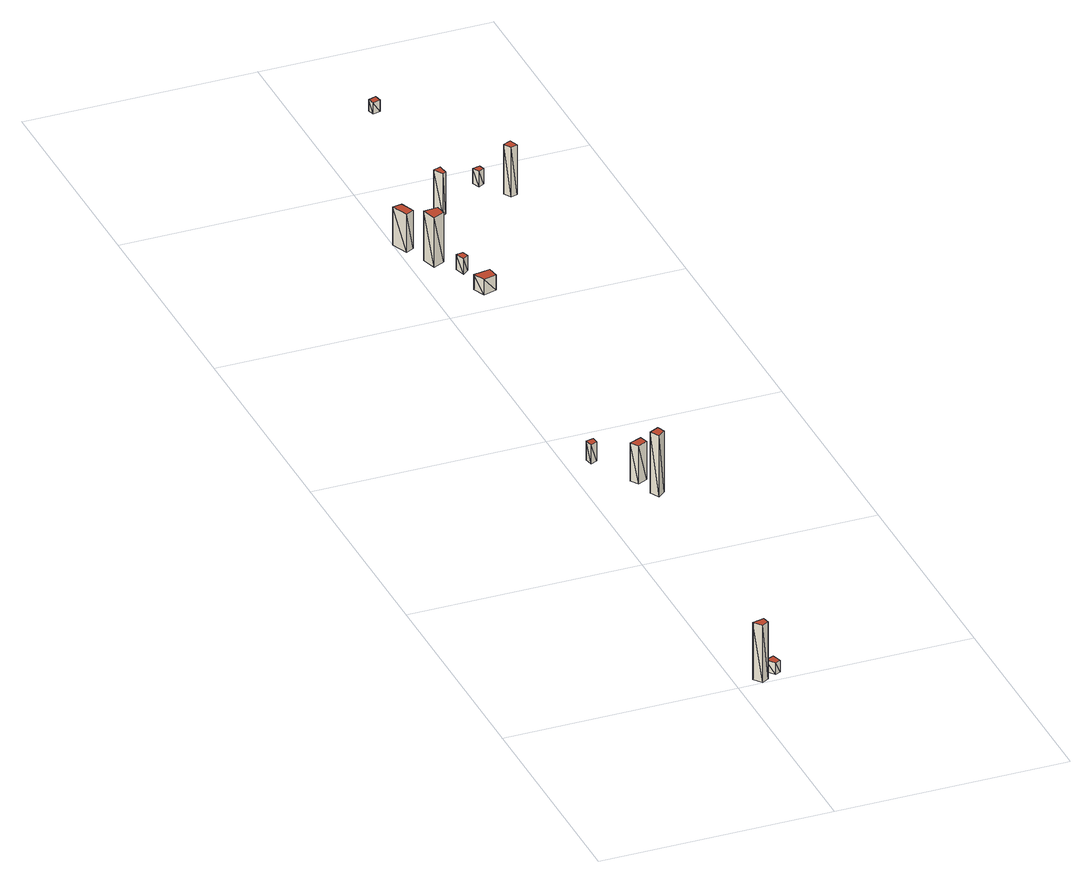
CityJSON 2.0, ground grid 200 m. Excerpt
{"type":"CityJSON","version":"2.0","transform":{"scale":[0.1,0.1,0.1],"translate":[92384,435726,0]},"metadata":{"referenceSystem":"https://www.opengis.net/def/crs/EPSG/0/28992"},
"CityObjects":{
"building1":{"type":"Building","attributes":{"+height_valid":1,"+non_residential":2,"+groundHeight":0,"measuredHeight":52.5,"+total_area":3352.18,"+discount_factor":0,"+min_bicycle_parking_spaces":30,"+min_car_parking_spaces":1,"+function1":"Museum","+function2":"Gym"},"geometry":[{"type":"MultiSurface","lod":"1.2","boundaries":[[[0,1,2,3]],[[4,5,6,7]],[[0,5,4]],[[0,1,5]],[[1,6,5]],[[1,2,6]],[[2,7,6]],[[2,3,7]],[[3,4,7]],[[3,0,4]]],"semantics":{"surfaces":[{"type":"GroundSurface"},{"type":"RoofSurface"},{"type":"WallSurface"}],"values":[0,1,2,2,2,2,2,2,2,2]}}]},
"building2":{"type":"Building","attributes":{"+height_valid":1,"+non_residential":0,"+groundHeight":0,"measuredHeight":10.5,"+total_area":442.63,"+discount_factor":0.7,"+min_bicycle_parking_spaces":13,"+min_car_parking_spaces":1,"+function":"Residential"},"geometry":[{"type":"MultiSurface","lod":"1.2","boundaries":[[[8,9,10,11]],[[12,13,14,15]],[[8,13,12]],[[8,9,13]],[[9,14,13]],[[9,10,14]],[[10,15,14]],[[10,11,15]],[[11,12,15]],[[11,8,12]]],"semantics":{"surfaces":[{"type":"GroundSurface"},{"type":"RoofSurface"},{"type":"WallSurface"}],"values":[0,1,2,2,2,2,2,2,2,2]}}]},
"building3":{"type":"Building","attributes":{"+height_valid":1,"+non_residential":1,"+groundHeight":0,"measuredHeight":17.5,"+total_area":514.55,"+discount_factor":0.7,"+min_bicycle_parking_spaces":0,"+min_car_parking_spaces":0,"+function":"Office"},"geometry":[{"type":"MultiSurface","lod":"1.2","boundaries":[[[16,17,18,19]],[[20,21,22,23]],[[16,21,20]],[[16,17,21]],[[17,22,21]],[[17,18,22]],[[18,23,22]],[[18,19,23]],[[19,20,23]],[[19,16,20]]],"semantics":{"surfaces":[{"type":"GroundSurface"},{"type":"RoofSurface"},{"type":"WallSurface"}],"values":[0,1,2,2,2,2,2,2,2,2]}}]},
"building4":{"type":"Building","attributes":{"+height_valid":1,"+non_residential":2,"+groundHeight":0,"measuredHeight":56,"+total_area":4022.54,"+discount_factor":0,"+min_bicycle_parking_spaces":38,"+min_car_parking_spaces":4,"+function1":"Museum","+function2":"Retail"},"geometry":[{"type":"MultiSurface","lod":"1.2","boundaries":[[[24,25,26,27]],[[28,29,30,31]],[[24,29,28]],[[24,25,29]],[[25,30,29]],[[25,26,30]],[[26,31,30]],[[26,27,31]],[[27,28,31]],[[27,24,28]]],"semantics":{"surfaces":[{"type":"GroundSurface"},{"type":"RoofSurface"},{"type":"WallSurface"}],"values":[0,1,2,2,2,2,2,2,2,2]}}]},
"building5":{"type":"Building","attributes":{"+height_valid":1,"+non_residential":2,"+groundHeight":0,"measuredHeight":35,"+total_area":2734.31,"+discount_factor":0,"+min_bicycle_parking_spaces":155,"+min_car_parking_spaces":14,"+function1":"Supermarket","+function2":"catering IV"},"geometry":[{"type":"MultiSurface","lod":"1.2","boundaries":[[[32,33,34,35]],[[36,37,38,39]],[[32,37,36]],[[32,33,37]],[[33,38,37]],[[33,34,38]],[[34,39,38]],[[34,35,39]],[[35,36,39]],[[35,32,36]]],"semantics":{"surfaces":[{"type":"GroundSurface"},{"type":"RoofSurface"},{"type":"WallSurface"}],"values":[0,1,2,2,2,2,2,2,2,2]}}]},
"building6":{"type":"Building","attributes":{"+height_valid":1,"+non_residential":0,"+groundHeight":0,"measuredHeight":35,"+total_area":2848.25,"+discount_factor":0.7,"+min_bicycle_parking_spaces":63,"+min_car_parking_spaces":11,"+function":"Residential"},"geometry":[{"type":"MultiSurface","lod":"1.2","boundaries":[[[40,41,42,43]],[[44,45,46,47]],[[40,45,44]],[[40,41,45]],[[41,46,45]],[[41,42,46]],[[42,47,46]],[[42,43,47]],[[43,44,47]],[[43,40,44]]],"semantics":{"surfaces":[{"type":"GroundSurface"},{"type":"RoofSurface"},{"type":"WallSurface"}],"values":[0,1,2,2,2,2,2,2,2,2]}}]},
"building7":{"type":"Building","attributes":{"+height_valid":1,"+non_residential":0,"+groundHeight":0,"measuredHeight":45.5,"+total_area":4046.8,"+discount_factor":0.7,"+min_bicycle_parking_spaces":91,"+min_car_parking_spaces":18,"+function":"Residential"},"geometry":[{"type":"MultiSurface","lod":"1.2","boundaries":[[[48,49,50,51]],[[52,53,54,55]],[[48,53,52]],[[48,49,53]],[[49,54,53]],[[49,50,54]],[[50,55,54]],[[50,51,55]],[[51,52,55]],[[51,48,52]]],"semantics":{"surfaces":[{"type":"GroundSurface"},{"type":"RoofSurface"},{"type":"WallSurface"}],"values":[0,1,2,2,2,2,2,2,2,2]}}]},
"building8":{"type":"Building","attributes":{"+height_valid":1,"+non_residential":0,"+groundHeight":0,"measuredHeight":14,"+total_area":1310.8,"+discount_factor":0.7,"+min_bicycle_parking_spaces":28,"+min_car_parking_spaces":6,"+function":"Residential"},"geometry":[{"type":"MultiSurface","lod":"1.2","boundaries":[[[56,57,58,59]],[[60,61,62,63]],[[56,61,60]],[[56,57,61]],[[57,62,61]],[[57,58,62]],[[58,63,62]],[[58,59,63]],[[59,60,63]],[[59,56,60]]],"semantics":{"surfaces":[{"type":"GroundSurface"},{"type":"RoofSurface"},{"type":"WallSurface"}],"values":[0,1,2,2,2,2,2,2,2,2]}}]},
"building9":{"type":"Building","attributes":{"+height_valid":1,"+non_residential":2,"+groundHeight":0,"measuredHeight":14,"+total_area":627.55,"+discount_factor":0,"+min_bicycle_parking_spaces":138,"+min_car_parking_spaces":0,"+function1":"catering IV","+function2":"Retail"},"geometry":[{"type":"MultiSurface","lod":"1.2","boundaries":[[[64,65,66,67]],[[68,69,70,71]],[[64,69,68]],[[64,65,69]],[[65,70,69]],[[65,66,70]],[[66,71,70]],[[66,67,71]],[[67,68,71]],[[67,64,68]]],"semantics":{"surfaces":[{"type":"GroundSurface"},{"type":"RoofSurface"},{"type":"WallSurface"}],"values":[0,1,2,2,2,2,2,2,2,2]}}]},
"building10":{"type":"Building","attributes":{"+height_valid":1,"+non_residential":0,"+groundHeight":0,"measuredHeight":38.5,"+total_area":1340.68,"+discount_factor":0.7,"+min_bicycle_parking_spaces":31,"+min_car_parking_spaces":1,"+function":"Residential"},"geometry":[{"type":"MultiSurface","lod":"1.2","boundaries":[[[72,73,74,75]],[[76,77,78,79]],[[72,77,76]],[[72,73,77]],[[73,78,77]],[[73,74,78]],[[74,79,78]],[[74,75,79]],[[75,76,79]],[[75,72,76]]],"semantics":{"surfaces":[{"type":"GroundSurface"},{"type":"RoofSurface"},{"type":"WallSurface"}],"values":[0,1,2,2,2,2,2,2,2,2]}}]},
"building11":{"type":"Building","attributes":{"+height_valid":1,"+non_residential":1,"+groundHeight":0,"measuredHeight":14,"+total_area":364.22,"+discount_factor":0.7,"+min_bicycle_parking_spaces":0,"+min_car_parking_spaces":0,"+function":"universities"},"geometry":[{"type":"MultiSurface","lod":"1.2","boundaries":[[[80,81,82,83]],[[84,85,86,87]],[[80,85,84]],[[80,81,85]],[[81,86,85]],[[81,82,86]],[[82,87,86]],[[82,83,87]],[[83,84,87]],[[83,80,84]]],"semantics":{"surfaces":[{"type":"GroundSurface"},{"type":"RoofSurface"},{"type":"WallSurface"}],"values":[0,1,2,2,2,2,2,2,2,2]}}]},
"building12":{"type":"Building","attributes":{"+height_valid":1,"+non_residential":2,"+groundHeight":0,"measuredHeight":10.5,"+total_area":448.65,"+discount_factor":0,"+min_bicycle_parking_spaces":118,"+min_car_parking_spaces":0,"+function1":"Hospital","+function2":"catering III"},"geometry":[{"type":"MultiSurface","lod":"1.2","boundaries":[[[88,89,90,91]],[[92,93,94,95]],[[88,93,92]],[[88,89,93]],[[89,94,93]],[[89,90,94]],[[90,95,94]],[[90,91,95]],[[91,92,95]],[[91,88,92]]],"semantics":{"surfaces":[{"type":"GroundSurface"},{"type":"RoofSurface"},{"type":"WallSurface"}],"values":[0,1,2,2,2,2,2,2,2,2]}}]},
"building13":{"type":"Building","attributes":{"+height_valid":1,"+non_residential":0,"+groundHeight":0,"measuredHeight":45.5,"+total_area":1725.63,"+discount_factor":0.7,"+min_bicycle_parking_spaces":46,"+min_car_parking_spaces":4,"+function":"Residential"},"geometry":[{"type":"MultiSurface","lod":"1.2","boundaries":[[[96,97,98,99]],[[100,101,102,103]],[[96,101,100]],[[96,97,101]],[[97,102,101]],[[97,98,102]],[[98,103,102]],[[98,99,103]],[[99,100,103]],[[99,96,100]]],"semantics":{"surfaces":[{"type":"GroundSurface"},{"type":"RoofSurface"},{"type":"WallSurface"}],"values":[0,1,2,2,2,2,2,2,2,2]}}]}
},
"vertices":[
[158,79,0],[258,99,0],[270,39,0],[210,3,0],[158,79,525],[258,99,525],[270,39,525],[210,3,525],
[298,151,0],[374,187,0],[399,103,0],[350,79,0],[298,151,105],[374,187,105],[399,103,105],[350,79,105],
[190,3628,0],[254,3641,0],[262,3584,0],[202,3556,0],[190,3628,175],[254,3641,175],[262,3584,175],[202,3556,175],
[467,2978,0],[547,3018,0],[575,2954,0],[511,2894,0],[467,2978,560],[547,3018,560],[575,2954,560],[511,2894,560],
[391,3207,0],[495,3247,0],[519,3179,0],[435,3139,0],[391,3207,350],[495,3247,350],[519,3179,350],[435,3139,350],
[1,7194,0],[81,7206,0],[130,7086,0],[57,7045,0],[1,7194,350],[81,7206,350],[130,7086,350],[57,7045,350],
[138,6885,0],[262,6897,0],[274,6805,0],[178,6760,0],[138,6885,455],[262,6897,455],[274,6805,455],[178,6760,455],
[338,6331,0],[483,6355,0],[495,6258,0],[382,6230,0],[338,6331,140],[483,6355,140],[495,6258,140],[382,6230,140],
[322,6664,0],[382,6668,0],[403,6616,0],[350,6576,0],[322,6664,140],[382,6668,140],[403,6616,140],[350,6576,140],
[487,7535,0],[551,7559,0],[563,7467,0],[531,7447,0],[487,7535,385],[551,7559,385],[563,7467,385],[531,7447,385],
[929,7812,0],[993,7824,0],[1009,7776,0],[957,7748,0],[929,7812,140],[993,7824,140],[1009,7776,140],[957,7748,140],
[583,9129,0],[652,9153,0],[664,9089,0],[599,9073,0],[583,9129,105],[652,9153,105],[664,9089,105],[599,9073,105],
[1097,7579,0],[1165,7608,0],[1194,7531,0],[1133,7511,0],[1097,7579,455],[1165,7608,455],[1194,7531,455],[1133,7511,455]
]}
